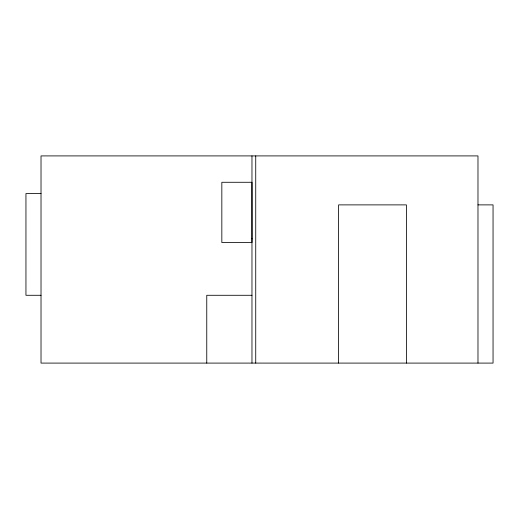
<?xml version="1.0" encoding="UTF-8"?>
<svg xmlns="http://www.w3.org/2000/svg" width="519" height="519" viewBox="0 0 519 519"><rect width="100%" height="100%" fill="white"/><g stroke="black" fill="none" stroke-linecap="round" stroke-linejoin="round"><path stroke-width="0.78" d="M41.02 193.581L25.95 193.581L25.95 295.285L41.02 295.285M477.98 204.882L493.05 204.882L493.05 363.092L41.02 363.092L41.02 155.908L477.98 155.908L477.98 363.092M251.968 295.285L206.763 295.285L206.763 363.092M406.409 363.092L406.409 204.882L338.609 204.882L338.609 363.092M255.731 155.908L255.731 363.092M251.968 155.908L251.968 363.092M252 238.785L251.968 242.548L221.834 242.548L221.834 182.279L251.968 182.279L252 238.785"/></g></svg>
